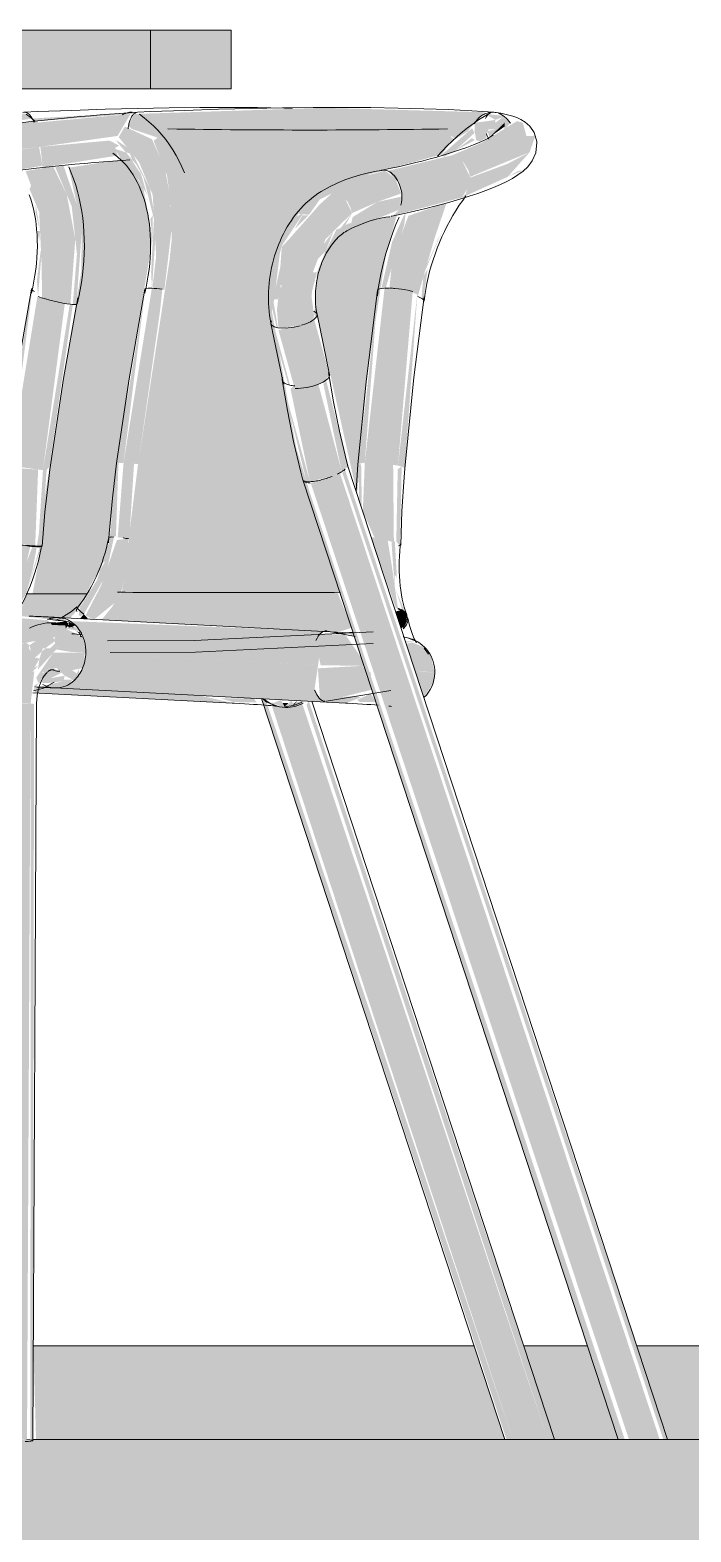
# Model space of a CAD drawing. Header units: inches. Extents: x -23034 to -8288, y -132 to 853.
# Drawn here: x -19314.98 to -19300.93, y -1.96 to 30 of the extents above; entities that cross this region are included whole.
import ezdxf

# ---------------------------------------------------------------- set-up
doc = ezdxf.new("R2010")
doc.units = ezdxf.units.IN
doc.header["$MEASUREMENT"] = 0
for name, color, linetype, lineweight in [('A-GLAZ-CWMG', 51, 'Continuous', 9), ('C-BLDG-PADS', 91, 'Continuous', 9), ('I-FURN', 30, 'Continuous', 9)]:
    doc.layers.add(name, color=color, linetype=linetype, lineweight=lineweight)

# ---------------------------------------------------------------- blocks, each defined once
blk = doc.blocks.new('HermanMiller_Collection_Air-Chair_SideChair_Arms - Arms-457867-Section 8')
at = {"layer": 'I-FURN'}
for points in [[(-26177.185, 27.515), (-26175.543, 27.746), (-26175.267, 28.213), (-26177.239, 28.032), (-26177.199, 27.644)], [(-26168.343, 27.694), (-26168.1, 27.837), (-26167.897, 28.092), (-26167.731, 28.25), (-26171.157, 28.344), (-26175.198, 28.213), (-26175.309, 27.95), (-26175.234, 27.893), (-26174.663, 27.7), (-26174.421, 27.9), (-26168.495, 27.779), (-26168.378, 27.695), (-26168.354, 27.694)], [(-26167.322, 27.851), (-26167.194, 28.025), (-26167.345, 28.15), (-26167.509, 28.024), (-26167.513, 27.88), (-26167.675, 27.851), (-26167.632, 27.721), (-26167.313, 27.946)], [(-26182.022, 26.836), (-26178.111, 27.404), (-26177.185, 27.515), (-26177.242, 28.063), (-26181.173, 27.538), (-26182.263, 27.328), (-26182.083, 27.086), (-26182.028, 26.874)], [(-26174.547, 24.475), (-26174.387, 25.825), (-26174.421, 26.424), (-26174.536, 27.056), (-26174.811, 27.677), (-26175.391, 27.945), (-26175.518, 27.72), (-26175.088, 27.19), (-26174.795, 26.493), (-26174.722, 25.188), (-26174.803, 24.505), (-26174.55, 24.475)], [(-26168.047, 26.875), (-26166.778, 27.401), (-26166.657, 27.75), (-26166.846, 27.744), (-26166.922, 28.025), (-26167.048, 28.061), (-26167.778, 27.611), (-26168.418, 27.338), (-26168.188, 27.19), (-26168.076, 27.002)], [(-26167.656, 27.699), (-26167.313, 27.945), (-26167.305, 28.032), (-26167.495, 27.851)], [(-26182.158, 26.373), (-26177.794, 26.997), (-26177.139, 27.114), (-26177.213, 27.511), (-26181.233, 26.965), (-26182.022, 26.836), (-26182.058, 26.493), (-26182.102, 26.418)], [(-26168.371, 27.662), (-26168.449, 27.699), (-26168.395, 27.672)], [(-26169.5, 26.52), (-26168.047, 26.875), (-26168.212, 27.219), (-26168.418, 27.338), (-26169.796, 27.001), (-26169.572, 26.768), (-26169.526, 26.648)], [(-26170.554, 26.106), (-26170.011, 26.344), (-26169.513, 26.52), (-26169.635, 26.838), (-26169.855, 27.006), (-26170.551, 26.821), (-26170.907, 26.593), (-26170.649, 26.344), (-26170.591, 26.227)], [(-26169.607, 26.797), (-26169.73, 26.958), (-26169.622, 26.821), (-26169.615, 26.812)], [(-26169.691, 26.047), (-26168.214, 26.438), (-26168.059, 26.699), (-26168.047, 26.875), (-26169.5, 26.52), (-26169.558, 26.172), (-26169.679, 26.055)], [(-26170.646, 25.737), (-26169.558, 26.172), (-26169.517, 26.453), (-26170.02, 26.34), (-26170.544, 26.018), (-26170.595, 25.792)], [(-26175.564, 20.78), (-26175.416, 20.79), (-26174.966, 24.382), (-26175.563, 20.79)], [(-26175.104, 20.76), (-26174.639, 24.029), (-26174.591, 24.482), (-26174.813, 24.506), (-26175.416, 20.79), (-26175.106, 20.761)], [(-26169.579, 20.731), (-26169.266, 24.439), (-26169.864, 24.506), (-26170.284, 20.79), (-26169.609, 20.737)], [(-26169.434, 20.672), (-26169.168, 24.363), (-26169.171, 24.357), (-26169.579, 20.731), (-26169.451, 20.69)], [(-26170.413, 20.771), (-26170.284, 20.792), (-26170.023, 24.267), (-26170.412, 20.783)], [(-26171.879, 22.443), (-26171.891, 22.501), (-26172.212, 23.687), (-26172.25, 23.657), (-26171.911, 22.453), (-26171.882, 22.444)], [(-26171.759, 22.37), (-26171.272, 22.462), (-26171.171, 22.509), (-26171.439, 23.793), (-26171.911, 23.661), (-26172.122, 23.615), (-26171.791, 22.431), (-26171.767, 22.405)], [(-26171.171, 22.509), (-26171.032, 22.658), (-26171.362, 23.844), (-26171.439, 23.793), (-26171.362, 23.424)], [(-26171.519, 20.367), (-26171.455, 20.406), (-26172.03, 22.482), (-26171.52, 20.368)], [(-26171.445, 20.388), (-26170.866, 20.536), (-26170.817, 20.578), (-26170.784, 20.643), (-26171.272, 22.462), (-26171.763, 22.386), (-26171.784, 22.431), (-26171.865, 22.37), (-26171.451, 20.388)], [(-26170.774, 20.601), (-26170.64, 20.711), (-26171.108, 22.55), (-26171.164, 22.462), (-26170.775, 20.602)], [(-26175.719, 19.095), (-26175.63, 19.211), (-26175.578, 19.226), (-26175.524, 20.79), (-26175.546, 20.789), (-26175.708, 19.204)], [(-26175.294, 19.17), (-26175.193, 20.771), (-26175.416, 20.79), (-26175.539, 19.204), (-26175.304, 19.172)], [(-26170.347, 19.817), (-26170.363, 20.783), (-26170.417, 20.699), (-26170.405, 19.994), (-26170.355, 19.842)], [(-26169.666, 19.095), (-26169.682, 20.75), (-26170.284, 20.79), (-26170.327, 19.757), (-26170.081, 19.203), (-26169.669, 19.1)], [(-26164.011, 0), (-26170.817, 20.578), (-26171.232, 20.422), (-26171.435, 20.359), (-26164.665, 0), (-26164.106, 0)], [(-26163.845, 0), (-26170.704, 20.636), (-26170.763, 20.578), (-26163.934, 0), (-26163.85, 0)], [(-26169.537, 19.051), (-26169.5, 20.71), (-26169.584, 20.653), (-26169.615, 19.114), (-26169.562, 19.055)], [(-26164.895, 0), (-26164.755, 0), (-26171.525, 20.368), (-26171.564, 20.322), (-26165.151, 0.782)], [(-26169.581, 17.697), (-26169.721, 18.668), (-26169.802, 19.164), (-26170.146, 19.207), (-26169.628, 17.703)], [(-26176.041, 17.455), (-26175.55, 17.854), (-26175.444, 18.111), (-26175.319, 18.921), (-26175.322, 19.175), (-26175.556, 19.149), (-26175.893, 18.176), (-26176.225, 17.541), (-26176.062, 17.457)], [(-26170.845, 17.185), (-26170.565, 17.279), (-26170.866, 18.033), (-26175.465, 18.028), (-26175.66, 17.723), (-26175.882, 17.447), (-26170.866, 17.186)], [(-26169.509, 17.263), (-26169.417, 17.371), (-26169.39, 17.536), (-26169.49, 17.661), (-26169.628, 17.625), (-26169.517, 17.288)], [(-26176.642, 17.259), (-26176.586, 17.369), (-26176.642, 17.419), (-26176.963, 17.369), (-26176.94, 17.337), (-26176.657, 17.331)], [(-26176.164, 17.462), (-26176.261, 17.57), (-26176.343, 17.471), (-26176.171, 17.462)], [(-26176.272, 17.069), (-26176.343, 17.14), (-26176.343, 17.09)], [(-26170.241, 16.466), (-26170.7, 17.135), (-26171.228, 17.149), (-26171.323, 16.953), (-26171.225, 16.483), (-26170.244, 16.466)], [(-26170.524, 17.154), (-26170.548, 17.177), (-26170.548, 17.158)], [(-26168.795, 16.318), (-26168.886, 16.695), (-26169.005, 16.85), (-26169.001, 16.853), (-26169.279, 16.969), (-26169.401, 16.935), (-26169.214, 16.366), (-26169.015, 16.35)], [(-26170.674, 15.675), (-26170.367, 15.8), (-26170.46, 15.826), (-26171.242, 15.775), (-26171.351, 15.993), (-26171.277, 16.484), (-26176.219, 16.742), (-26176.311, 16.376), (-26176.467, 16.156), (-26176.721, 16.014), (-26176.859, 15.997), (-26170.702, 15.676)], [(-26171.132, 15.713), (-26170.124, 15.964), (-26170.16, 16.325), (-26170.34, 16.468), (-26171.282, 16.416), (-26171.24, 15.773), (-26171.135, 15.714)], [(-26177.469, -0.001), (-26177.392, 15.665), (-26178.098, 15.671), (-26178.175, 0.005), (-26177.568, 0.005)], [(-26177.344, -0.022), (-26177.319, 15.658), (-26177.392, 15.665), (-26177.396, -0.007), (-26177.353, -0.015)]]:
    blk.add_hatch(color=256, dxfattribs=at).paths.add_polyline_path(points, flags=0)
h = blk.add_hatch(color=256, dxfattribs=at)
h.paths.add_polyline_path([(-26167.507, 28.087), (-26167.297, 28.169), (-26167.731, 28.216)], flags=0)
h.paths.add_polyline_path([(-26167.83, 27.633), (-26167.711, 27.699), (-26167.656, 27.884), (-26167.513, 27.885), (-26167.507, 28.087), (-26167.941, 28.026), (-26167.952, 27.864), (-26167.916, 27.653)], flags=0)
h = blk.add_hatch(color=256, dxfattribs=at)
h.paths.add_polyline_path([(-26172.96, 18.028), (-26170.814, 18.035), (-26171.746, 21.12), (-26172.262, 24.022), (-26172.212, 24.266), (-26172.133, 24.271), (-26172.122, 24.321), (-26172.041, 24.321), (-26172.08, 24.567), (-26172.181, 24.536), (-26172.264, 24.612), (-26172.045, 25.42), (-26171.697, 26.093), (-26171.494, 26.068), (-26171.471, 26.068), (-26171.239, 26.397), (-26170.167, 26.937), (-26168.641, 27.356), (-26168.413, 27.679), (-26168.503, 27.808), (-26168.613, 27.901), (-26173.966, 27.894), (-26174.448, 27.877), (-26174.776, 27.647), (-26174.49, 26.902), (-26174.409, 26.268), (-26174.392, 25.535), (-26174.439, 25.094), (-26175.12, 20.667), (-26175.448, 18.034), (-26173.018, 18.028)], flags=0)
h.paths.add_polyline_path([(-26170.447, 20.124), (-26170.236, 22.655), (-26169.833, 25.24), (-26169.602, 26.068), (-26170.553, 25.884), (-26170.63, 25.884), (-26170.835, 25.768), (-26170.886, 25.758), (-26171.12, 25.291), (-26171.301, 24.845), (-26171.358, 23.942), (-26171.278, 23.844), (-26170.453, 20.141)], flags=0)
h.paths.add_polyline_path([(-26172.08, 24.968), (-26171.897, 25.549), (-26172.051, 25.385), (-26172.078, 25)], flags=0)
h = blk.add_hatch(color=256, dxfattribs=at)
h.paths.add_polyline_path([(-26169.932, 24.499), (-26169.84, 24.507), (-26169.447, 25.849), (-26169.415, 26.114), (-26169.472, 26.018), (-26169.705, 25.487), (-26169.931, 24.506)], flags=0)
h.paths.add_polyline_path([(-26168.14, 27.808), (-26168.435, 27.59), (-26168.153, 27.797)], flags=0)
h.paths.add_polyline_path([(-26168.657, 27.338), (-26168.593, 27.301), (-26168.357, 27.435), (-26167.952, 27.809), (-26168.003, 27.909), (-26168.656, 27.338)], flags=0)
h = blk.add_hatch(color=256, dxfattribs=at)
h.paths.add_polyline_path([(-26177.134, 27.078), (-26175.538, 27.329), (-26175.593, 27.494), (-26175.512, 27.541), (-26175.714, 27.648), (-26177.185, 27.515), (-26177.139, 27.114)], flags=0)
h.paths.add_polyline_path([(-26175.243, 27.265), (-26175.257, 27.329), (-26175.244, 27.269)], flags=0)
h = blk.add_hatch(color=256, dxfattribs=at)
h.paths.add_polyline_path([(-26174.827, 24.944), (-26174.792, 25.535), (-26174.819, 25.108), (-26174.823, 25.029)], flags=0)
h.paths.add_polyline_path([(-26174.937, 24.501), (-26174.928, 24.507), (-26174.936, 24.506)], flags=0)
h.paths.add_polyline_path([(-26175.281, 27.371), (-26175.593, 27.47), (-26175.483, 27.27), (-26175.09, 26.81), (-26174.917, 26.493), (-26175.043, 26.932), (-26175.215, 27.19), (-26175.266, 27.329)], flags=0)
h.paths.add_polyline_path([(-26174.81, 24.506), (-26174.722, 25.836), (-26174.852, 26.628), (-26175.262, 27.45), (-26175.568, 27.658), (-26175.545, 27.61), (-26175.147, 27.138), (-26174.995, 26.875), (-26174.769, 25.975), (-26174.829, 24.845), (-26174.813, 24.506)], flags=0)
h.paths.add_polyline_path([(-26174.797, 25.57), (-26174.795, 26.062), (-26174.846, 25.975), (-26174.815, 25.72)], flags=0)
h = blk.add_hatch(color=256, dxfattribs=at)
h.paths.add_polyline_path([(-26169.16, 24.327), (-26168.8, 25.573), (-26168.543, 26.327), (-26169.355, 26.047), (-26169.697, 25.133), (-26169.761, 24.507), (-26169.253, 24.41), (-26169.169, 24.372), (-26169.164, 24.328)], flags=0)
h.paths.add_polyline_path([(-26168.357, 27.435), (-26167.94, 27.659), (-26168.011, 27.699), (-26168.309, 27.471)], flags=0)
h.paths.add_polyline_path([(-26167.715, 27.677), (-26167.682, 27.756), (-26167.711, 27.699)], flags=0)
h = blk.add_hatch(color=256, dxfattribs=at)
h.paths.add_polyline_path([(-26167.247, 26.873), (-26166.938, 27.007), (-26167.012, 27.007), (-26167.193, 26.904)], flags=0)
h.paths.add_polyline_path([(-26168.214, 26.438), (-26167.245, 26.875), (-26166.778, 27.401), (-26167.256, 27.149), (-26168.047, 26.858), (-26168.134, 26.52)], flags=0)
h = blk.add_hatch(color=256, dxfattribs=at)
h.paths.add_polyline_path([(-26170.907, 26.593), (-26171.042, 26.589), (-26171.009, 26.533)], flags=0)
h.paths.add_polyline_path([(-26172.03, 23.657), (-26171.539, 23.747), (-26171.439, 23.793), (-26171.39, 24.845), (-26171.12, 25.55), (-26170.554, 26.106), (-26170.725, 26.448), (-26170.907, 26.593), (-26171.239, 26.292), (-26171.897, 25.549), (-26171.991, 25.356), (-26172.177, 24.535), (-26172.049, 24.577), (-26172.122, 24.321), (-26172.153, 24.051), (-26172.122, 23.665), (-26172.038, 23.657)], flags=0)
h.paths.add_polyline_path([(-26171.774, 25.768), (-26171.482, 26.058), (-26171.611, 26.058), (-26171.762, 25.789)], flags=0)
h = blk.add_hatch(color=256, dxfattribs=at)
h.paths.add_polyline_path([(-26172.133, 23.665), (-26172.247, 24.342), (-26172.295, 24.245), (-26172.159, 23.672)], flags=0)
h.paths.add_polyline_path([(-26172.179, 24.535), (-26172.08, 25.324), (-26172.264, 24.612)], flags=0)
h.paths.add_polyline_path([(-26172.049, 25.41), (-26171.567, 26.135), (-26171.744, 26.02), (-26172.045, 25.42)], flags=0)
h.paths.add_polyline_path([(-26171.507, 26.276), (-26171.239, 26.445), (-26171.383, 26.38), (-26171.482, 26.297)], flags=0)
h = blk.add_hatch(color=256, dxfattribs=at)
h.paths.add_polyline_path([(-26171.282, 25.127), (-26171.12, 25.291), (-26170.951, 25.716), (-26171.162, 25.44)], flags=0)
h.paths.add_polyline_path([(-26171.441, 24.308), (-26171.301, 24.845), (-26171.39, 24.845), (-26171.443, 24.504), (-26171.442, 24.408)], flags=0)
h.paths.add_polyline_path([(-26171.439, 23.793), (-26171.36, 23.894), (-26171.41, 24.273), (-26171.441, 24.308)], flags=0)
h.paths.add_polyline_path([(-26170.765, 25.724), (-26170.554, 26.106), (-26170.818, 25.758)], flags=0)
h = blk.add_hatch(color=256, dxfattribs=at)
h.paths.add_polyline_path([(-26169.037, 24.26), (-26168.948, 24.919), (-26169.038, 24.757), (-26169.079, 24.291), (-26169.051, 24.27)], flags=0)
h.paths.add_polyline_path([(-26168.801, 25.445), (-26168.671, 25.611), (-26168.681, 25.621)], flags=0)
h.paths.add_polyline_path([(-26169.008, 24.861), (-26168.542, 25.943), (-26168.996, 24.939)], flags=0)
h = blk.add_hatch(color=256, dxfattribs=at)
h.paths.add_polyline_path([(-26176.341, 17.521), (-26176.254, 17.577), (-26175.791, 18.397), (-26175.619, 19.21), (-26175.704, 19.164), (-26175.982, 18.29), (-26176.335, 17.726), (-26176.37, 17.56)], flags=0)
h.paths.add_polyline_path([(-26175.982, 18.396), (-26175.809, 18.686), (-26175.901, 18.654), (-26175.982, 18.397)], flags=0)
h.paths.add_polyline_path([(-26176.413, 17.674), (-26176.013, 18.29), (-26176.15, 18.115), (-26176.405, 17.688)], flags=0)
h = blk.add_hatch(color=256, dxfattribs=at)
h.paths.add_polyline_path([(-26169.6, 18.324), (-26169.646, 19.118), (-26169.716, 19.095), (-26169.651, 18.162), (-26169.652, 18.399), (-26169.613, 18.376)], flags=0)
h.paths.add_polyline_path([(-26169.425, 17.606), (-26169.625, 18.09), (-26169.49, 17.661), (-26169.471, 17.645)], flags=0)
h = blk.add_hatch(color=256, dxfattribs=at)
h.paths.add_polyline_path([(-26176.219, 16.742), (-26176.272, 17.069), (-26176.642, 17.259), (-26176.664, 17.369), (-26176.94, 17.337), (-26177.031, 17.439), (-26178.111, 17.521), (-26178.442, 17.47), (-26179.191, 17.365), (-26179.32, 17.151), (-26179.365, 16.828), (-26177.682, 16.855), (-26177.578, 16.941), (-26176.88, 17.085), (-26176.871, 16.948), (-26176.982, 16.838), (-26176.471, 16.755), (-26176.23, 16.743)], flags=0)
h.paths.add_polyline_path([(-26176.829, 16.839), (-26176.811, 16.884), (-26176.824, 16.839)], flags=0)
h.paths.add_polyline_path([(-26176.343, 17.212), (-26176.488, 17.313), (-26176.642, 17.259), (-26176.438, 17.227)], flags=0)
h.paths.add_polyline_path([(-26178.859, 17.311), (-26178.869, 17.425), (-26178.713, 17.347)], flags=0)
h = blk.add_hatch(color=256, dxfattribs=at)
h.paths.add_polyline_path([(-26176.306, 17.136), (-26176.438, 17.227), (-26176.343, 17.14)], flags=0)
h.paths.add_polyline_path([(-26176.586, 17.278), (-26176.438, 17.331), (-26176.586, 17.412), (-26176.586, 17.331)], flags=0)
h = blk.add_hatch(color=256, dxfattribs=at)
h.paths.add_polyline_path([(-26171.277, 16.484), (-26171.193, 17.179), (-26171.249, 17.206), (-26176.554, 17.421), (-26176.304, 17.133), (-26176.23, 16.909), (-26176.219, 16.742), (-26171.342, 16.488)], flags=0)
h.paths.add_polyline_path([(-26170.506, 17.097), (-26170.524, 17.154), (-26170.645, 17.124)], flags=0)
h = blk.add_hatch(color=256, dxfattribs=at)
h.paths.add_polyline_path([(-26177.236, 16.391), (-26176.829, 16.839), (-26177.134, 16.84), (-26177.206, 16.615)], flags=0)
h.paths.add_polyline_path([(-26177.413, 16.907), (-26177.388, 16.771), (-26177.433, 16.85)], flags=0)
h.paths.add_polyline_path([(-26177.392, 15.665), (-26177.314, 16.356), (-26177.365, 16.333), (-26177.206, 16.615), (-26177.3, 16.64), (-26177.031, 16.882), (-26176.855, 17.004), (-26176.975, 17.138), (-26177.134, 17.05), (-26177.2, 17.062), (-26177.413, 16.907), (-26177.493, 16.965), (-26177.664, 16.894), (-26177.794, 16.619), (-26177.973, 16.448), (-26177.867, 15.676), (-26177.491, 15.67)], flags=0)
h = blk.add_hatch(color=256, dxfattribs=at)
h.paths.add_polyline_path([(-26168.927, 16.715), (-26169.015, 16.806), (-26168.928, 16.715)], flags=0)
h.paths.add_polyline_path([(-26169.41, 16.963), (-26169.198, 16.991), (-26169.42, 16.991), (-26169.414, 16.975)], flags=0)
h = blk.add_hatch(color=256, dxfattribs=at)
h.paths.add_polyline_path([(-26178.61, 16.074), (-26177.903, 16.161), (-26177.939, 16.231), (-26177.968, 16.338), (-26177.892, 16.526), (-26177.714, 16.803), (-26179.383, 16.828), (-26179.274, 16.355), (-26179.189, 16.232), (-26178.474, 16.149)], flags=0)
h.paths.add_polyline_path([(-26177.048, 16.099), (-26176.695, 16.143), (-26176.667, 16.26), (-26176.467, 16.156), (-26176.366, 16.274), (-26176.507, 16.376), (-26176.286, 16.423), (-26176.239, 16.743), (-26176.911, 16.749), (-26177.272, 16.22), (-26177.236, 16.115), (-26177.17, 16.11)], flags=0)
h.paths.add_polyline_path([(-26176.968, 16.205), (-26177.144, 16.333), (-26177.032, 16.403), (-26176.842, 16.423), (-26176.667, 16.26)], flags=0)
h.paths.add_polyline_path([(-26177.206, 16.615), (-26177.282, 16.663), (-26177.236, 16.619)], flags=0)
h.paths.add_polyline_path([(-26177.365, 16.333), (-26177.225, 16.475), (-26177.312, 16.429), (-26177.353, 16.354)], flags=0)
h.paths.add_polyline_path([(-26177.973, 16.448), (-26177.942, 16.696), (-26177.865, 16.64), (-26177.964, 16.465)], flags=0)
h = blk.add_hatch(color=256, dxfattribs=at)
h.paths.add_polyline_path([(-26178.754, 15.697), (-26178.126, 15.85), (-26178.079, 16.016), (-26178.057, 15.924), (-26178.12, 16.079), (-26178.474, 16.149), (-26178.744, 16.098), (-26178.772, 15.778)], flags=0)
h.paths.add_polyline_path([(-26177.322, 15.988), (-26177.202, 16.112), (-26177.308, 16.055), (-26177.319, 16.002)], flags=0)
h.paths.add_polyline_path([(-26176.968, 16.205), (-26176.733, 16.322), (-26176.906, 16.416), (-26177.122, 16.382), (-26177.112, 16.258), (-26176.983, 16.21)], flags=0)
h = blk.add_hatch(color=256, dxfattribs=at)
h.paths.add_polyline_path([(-26170.046, 15.696), (-26170.157, 15.877), (-26170.447, 15.745), (-26170.39, 15.699), (-26170.231, 15.698)], flags=0)
h.paths.add_polyline_path([(-26169.027, 15.793), (-26168.825, 16.124), (-26168.795, 16.318), (-26169.214, 16.366), (-26169.069, 15.922)], flags=0)
for p, q in [((-26166.627, 27.627), (-26166.625, 27.605)), ((-26172.28, 23.751), (-26172.012, 22.465)), ((-26171.033, 22.669), (-26171.3, 23.952)), ((-26163.844, 0), (-26170.649, 20.741)), ((-26170.431, 20.756), (-26170.47, 20.194)), ((-26171.6, 20.429), (-26164.896, 0)), ((-26176.387, 17.711), (-26176.415, 17.721)), ((-26170.616, 17.173), (-26176.799, 17.496)), ((-26170.487, 17.094), (-26171.08, 17.21)), ((-26170.514, 17.168), (-26170.616, 17.173)), ((-26168.928, 16.717), (-26169.019, 16.844)), ((-26176.883, 15.998), (-26170.694, 15.675)), ((-26171.099, 15.714), (-26169.728, 15.946)), ((-26177.343, -0.021), (-26177.265, 15.645))]:
    blk.add_line(p, q, dxfattribs=at)
at = {"layer": 'I-FURN', "flags": 128}
for points in [[(-26175.118, 28.251), (-26175.313, 28.238), (-26175.512, 28.224), (-26175.713, 28.209), (-26175.916, 28.193), (-26176.121, 28.176), (-26176.328, 28.158), (-26176.536, 28.139), (-26176.746, 28.118), (-26176.956, 28.097), (-26177.166, 28.075), (-26177.242, 28.066)], [(-26167.539, 28.25), (-26168.008, 28.28), (-26168.505, 28.306), (-26169.029, 28.326), (-26169.58, 28.34), (-26170.157, 28.35), (-26170.759, 28.353), (-26171.384, 28.352), (-26172.033, 28.345), (-26172.704, 28.332), (-26173.396, 28.314), (-26174.109, 28.291), (-26174.84, 28.263), (-26175.116, 28.251)], [(-26175.08, 28.206), (-26174.975, 28.13), (-26174.875, 28.048), (-26174.778, 27.961), (-26174.686, 27.868), (-26174.599, 27.77), (-26174.516, 27.667), (-26174.438, 27.559), (-26174.365, 27.447), (-26174.296, 27.331), (-26174.232, 27.211), (-26174.173, 27.088), (-26174.119, 26.961)], [(-26167.625, 28.231), (-26167.746, 28.162), (-26167.865, 28.087), (-26167.982, 28.007), (-26168.097, 27.921), (-26168.209, 27.831), (-26168.32, 27.736), (-26168.428, 27.637), (-26168.533, 27.533), (-26168.636, 27.425), (-26168.735, 27.313)], [(-26166.627, 27.627), (-26166.682, 27.817), (-26166.777, 27.954), (-26166.875, 28.041), (-26166.967, 28.098), (-26167.052, 28.137), (-26167.135, 28.167), (-26167.219, 28.191), (-26167.304, 28.211), (-26167.394, 28.228), (-26167.488, 28.243), (-26167.515, 28.247)], [(-26182.363, 27.348), (-26182.012, 27.409), (-26181.654, 27.468), (-26181.288, 27.527), (-26180.917, 27.585), (-26180.539, 27.642), (-26180.156, 27.698), (-26179.769, 27.753), (-26179.377, 27.806), (-26178.982, 27.858), (-26178.585, 27.909), (-26178.185, 27.958), (-26177.783, 28.005), (-26177.381, 28.051), (-26177.242, 28.066)], [(-26167.553, 27.769), (-26167.566, 27.758), (-26167.605, 27.731), (-26167.667, 27.695), (-26167.75, 27.652), (-26167.853, 27.605), (-26167.974, 27.555), (-26168.112, 27.502), (-26168.267, 27.447), (-26168.438, 27.391), (-26168.621, 27.335)], [(-26166.625, 27.605), (-26166.647, 27.389), (-26166.722, 27.218), (-26166.817, 27.092), (-26166.919, 26.996), (-26167.027, 26.915), (-26167.142, 26.843), (-26167.266, 26.776), (-26167.401, 26.712), (-26167.548, 26.648), (-26167.707, 26.586), (-26167.879, 26.523), (-26168.064, 26.461), (-26168.262, 26.398), (-26168.333, 26.377)], [(-26175.285, 27.238), (-26175.447, 27.226), (-26175.643, 27.212), (-26175.842, 27.196), (-26176.043, 27.179), (-26176.245, 27.162), (-26176.449, 27.143), (-26176.654, 27.123), (-26176.86, 27.102), (-26177.066, 27.08), (-26177.133, 27.072)], [(-26175.644, 27.38), (-26175.585, 27.337), (-26175.527, 27.29), (-26175.47, 27.239), (-26175.415, 27.183), (-26175.362, 27.123), (-26175.311, 27.059), (-26175.261, 26.991), (-26175.213, 26.918), (-26175.168, 26.842), (-26175.125, 26.761), (-26175.084, 26.676), (-26175.047, 26.587), (-26175.012, 26.495), (-26174.979, 26.399), (-26174.95, 26.299), (-26174.925, 26.196), (-26174.902, 26.091), (-26174.883, 25.982), (-26174.867, 25.87), (-26174.855, 25.756), (-26174.847, 25.64), (-26174.842, 25.521), (-26174.841, 25.401), (-26174.843, 25.279), (-26174.849, 25.156), (-26174.86, 25.032), (-26174.873, 24.907), (-26174.891, 24.781), (-26174.912, 24.655), (-26174.938, 24.529), (-26174.966, 24.402)], [(-26168.621, 27.335), (-26168.751, 27.296), (-26168.891, 27.258), (-26169.04, 27.219), (-26169.199, 27.179), (-26169.366, 27.139), (-26169.541, 27.099), (-26169.724, 27.058), (-26169.915, 27.018), (-26169.93, 27.015)], [(-26182.19, 26.363), (-26181.845, 26.423), (-26181.492, 26.482), (-26181.132, 26.54), (-26180.765, 26.597), (-26180.392, 26.653), (-26180.014, 26.708), (-26179.632, 26.762), (-26179.245, 26.815), (-26178.854, 26.867), (-26178.461, 26.917), (-26178.065, 26.965), (-26177.668, 27.012), (-26177.27, 27.057), (-26177.133, 27.072)], [(-26169.864, 27.021), (-26170.035, 26.997), (-26170.205, 26.963), (-26170.374, 26.921), (-26170.542, 26.869), (-26170.708, 26.809), (-26170.872, 26.74), (-26171.033, 26.662), (-26171.146, 26.602)], [(-26171.146, 26.602), (-26171.215, 26.563), (-26171.281, 26.52), (-26171.346, 26.474), (-26171.41, 26.425), (-26171.471, 26.374), (-26171.53, 26.32), (-26171.588, 26.264), (-26171.643, 26.205), (-26171.697, 26.144), (-26171.749, 26.081), (-26171.798, 26.016), (-26171.846, 25.948), (-26171.891, 25.879), (-26171.935, 25.809), (-26171.976, 25.736), (-26172.015, 25.662), (-26172.053, 25.587), (-26172.087, 25.51), (-26172.12, 25.432), (-26172.151, 25.353), (-26172.179, 25.273), (-26172.205, 25.191), (-26172.228, 25.109), (-26172.25, 25.027), (-26172.269, 24.943), (-26172.285, 24.859), (-26172.3, 24.774), (-26172.312, 24.69), (-26172.321, 24.604), (-26172.328, 24.519), (-26172.333, 24.434), (-26172.335, 24.349), (-26172.335, 24.264), (-26172.332, 24.179), (-26172.327, 24.094), (-26172.32, 24.01), (-26172.31, 23.927), (-26172.297, 23.844), (-26172.282, 23.762), (-26172.28, 23.751)], [(-26168.333, 26.377), (-26168.478, 26.334), (-26168.631, 26.292), (-26168.792, 26.25), (-26168.961, 26.208), (-26169.138, 26.165), (-26169.322, 26.123), (-26169.514, 26.081), (-26169.712, 26.039), (-26169.727, 26.036)], [(-26168.133, 26.468), (-26168.203, 26.372), (-26168.274, 26.27), (-26168.343, 26.164), (-26168.409, 26.056), (-26168.472, 25.944), (-26168.533, 25.831), (-26168.59, 25.715), (-26168.645, 25.597), (-26168.697, 25.477), (-26168.745, 25.355), (-26168.79, 25.233), (-26168.832, 25.109), (-26168.87, 24.984), (-26168.905, 24.858), (-26168.936, 24.732), (-26168.963, 24.605), (-26168.987, 24.479), (-26169.007, 24.353), (-26169.023, 24.228)], [(-26170.664, 25.726), (-26170.545, 25.788), (-26170.426, 25.843), (-26170.307, 25.891), (-26170.189, 25.933), (-26170.07, 25.967), (-26169.952, 25.995), (-26169.834, 26.016), (-26169.752, 26.027)], [(-26169.552, 26.018), (-26169.558, 26.005), (-26169.621, 25.86), (-26169.679, 25.713), (-26169.734, 25.564), (-26169.784, 25.414), (-26169.83, 25.263), (-26169.872, 25.111), (-26169.91, 24.958), (-26169.943, 24.804), (-26169.972, 24.65), (-26169.997, 24.496), (-26170.017, 24.342)], [(-26171.3, 23.952), (-26171.31, 24.003), (-26171.318, 24.055), (-26171.324, 24.108), (-26171.33, 24.163), (-26171.333, 24.217), (-26171.335, 24.273), (-26171.335, 24.329), (-26171.334, 24.386), (-26171.331, 24.443), (-26171.327, 24.5), (-26171.32, 24.557), (-26171.313, 24.614), (-26171.303, 24.671), (-26171.292, 24.727), (-26171.28, 24.783), (-26171.266, 24.839), (-26171.25, 24.894), (-26171.233, 24.948), (-26171.215, 25.001), (-26171.195, 25.053), (-26171.174, 25.104), (-26171.151, 25.153), (-26171.128, 25.201), (-26171.103, 25.248), (-26171.078, 25.293), (-26171.051, 25.337), (-26171.024, 25.379), (-26170.996, 25.419), (-26170.967, 25.457), (-26170.938, 25.493), (-26170.908, 25.527), (-26170.878, 25.559), (-26170.848, 25.589), (-26170.818, 25.617), (-26170.787, 25.643), (-26170.757, 25.666), (-26170.727, 25.688), (-26170.697, 25.707), (-26170.668, 25.724), (-26170.664, 25.726)], [(-26174.963, 24.486), (-26175.305, 22.535), (-26175.564, 20.78)], [(-26170.012, 24.462), (-26170.258, 22.511), (-26170.431, 20.756)], [(-26169.434, 20.671), (-26169.241, 22.606), (-26169.022, 24.323)], [(-26171.367, 24.016), (-26171.317, 23.984), (-26171.299, 23.942), (-26171.314, 23.894), (-26171.362, 23.844), (-26171.439, 23.793)], [(-26172.133, 23.665), (-26172.212, 23.687), (-26172.263, 23.719), (-26172.281, 23.761), (-26172.266, 23.809)], [(-26171.657, 23.708), (-26171.784, 23.679), (-26171.911, 23.661), (-26172.03, 23.657), (-26172.133, 23.665)], [(-26171.439, 23.793), (-26171.539, 23.747), (-26171.63, 23.716)], [(-26171.058, 22.71), (-26170.949, 22.087), (-26170.821, 21.461), (-26170.673, 20.832), (-26170.632, 20.672)], [(-26172.045, 22.554), (-26171.932, 21.901), (-26171.798, 21.246), (-26171.643, 20.589), (-26171.6, 20.421)], [(-26175.564, 20.78), (-26175.654, 20.034), (-26175.723, 19.284), (-26175.737, 19.086)], [(-26169.52, 19.041), (-26169.495, 19.763), (-26169.45, 20.482), (-26169.434, 20.671)], [(-26175.732, 19.197), (-26175.754, 19.09), (-26175.779, 18.983), (-26175.807, 18.877), (-26175.839, 18.771), (-26175.874, 18.667), (-26175.912, 18.563), (-26175.954, 18.461), (-26175.998, 18.361), (-26176.046, 18.262), (-26176.096, 18.166), (-26176.149, 18.071), (-26176.205, 17.979), (-26176.263, 17.889), (-26176.324, 17.802), (-26176.387, 17.718), (-26176.405, 17.694)], [(-26169.394, 17.551), (-26169.421, 17.631), (-26169.445, 17.714), (-26169.467, 17.8), (-26169.487, 17.889), (-26169.505, 17.981), (-26169.519, 18.076), (-26169.532, 18.174), (-26169.541, 18.274), (-26169.548, 18.376), (-26169.553, 18.48), (-26169.554, 18.585), (-26169.552, 18.692), (-26169.548, 18.801), (-26169.541, 18.91), (-26169.531, 19.02), (-26169.528, 19.052)], [(-26176.856, 17.443), (-26176.75, 17.486), (-26176.526, 17.627), (-26176.417, 17.72)], [(-26176.415, 17.721), (-26176.414, 17.711), (-26176.387, 17.681), (-26176.335, 17.633), (-26176.261, 17.57)], [(-26169.581, 17.681), (-26169.485, 17.633), (-26169.414, 17.57), (-26169.375, 17.498), (-26169.369, 17.42)], [(-26176.786, 17.495), (-26176.812, 17.497), (-26176.838, 17.498), (-26176.865, 17.5), (-26176.894, 17.502), (-26176.924, 17.504), (-26176.956, 17.505), (-26176.988, 17.507), (-26177.022, 17.509), (-26177.058, 17.511), (-26177.094, 17.512), (-26177.132, 17.514), (-26177.17, 17.516), (-26177.21, 17.518), (-26177.251, 17.519), (-26177.293, 17.521), (-26177.336, 17.523), (-26177.379, 17.524), (-26177.424, 17.526)], [(-26176.985, 17.386), (-26177.049, 17.381), (-26177.113, 17.372), (-26177.176, 17.359), (-26177.239, 17.343), (-26177.3, 17.323), (-26177.359, 17.3), (-26177.417, 17.273)], [(-26176.985, 17.386), (-26176.92, 17.387), (-26176.855, 17.384), (-26176.791, 17.377), (-26176.728, 17.367), (-26176.665, 17.353), (-26176.604, 17.335), (-26176.543, 17.314), (-26176.488, 17.292)], [(-26169.369, 17.42), (-26169.396, 17.342), (-26169.456, 17.27), (-26169.47, 17.258)], [(-26169.184, 16.955), (-26169.194, 16.971), (-26169.233, 17.046), (-26169.271, 17.139), (-26169.331, 17.328), (-26169.371, 17.486)], [(-26175.754, 16.999), (-26173.912, 17.006), (-26170.109, 17.195)], [(-26175.703, 16.749), (-26173.887, 16.757), (-26170.109, 16.945)], [(-26169.198, 16.991), (-26169.377, 17.066), (-26169.471, 17.084)], [(-26169.339, 17.056), (-26169.412, 17.074), (-26169.469, 17.084)], [(-26176.938, 16.387), (-26176.942, 16.386), (-26176.947, 16.386), (-26176.952, 16.385), (-26176.957, 16.383), (-26176.963, 16.381), (-26176.97, 16.379), (-26176.977, 16.375), (-26176.986, 16.371), (-26176.995, 16.366), (-26177.005, 16.359), (-26177.015, 16.351), (-26177.026, 16.342), (-26177.038, 16.331), (-26177.05, 16.319), (-26177.063, 16.305), (-26177.076, 16.29), (-26177.089, 16.273), (-26177.103, 16.254), (-26177.116, 16.234), (-26177.129, 16.212), (-26177.142, 16.189), (-26177.155, 16.164), (-26177.168, 16.137), (-26177.179, 16.11), (-26177.191, 16.08), (-26177.202, 16.05), (-26177.212, 16.019), (-26177.221, 15.986), (-26177.23, 15.952), (-26177.237, 15.918), (-26177.244, 15.882), (-26177.25, 15.846), (-26177.255, 15.809), (-26177.259, 15.772), (-26177.262, 15.734), (-26177.264, 15.696), (-26177.265, 15.658), (-26177.265, 15.645)], [(-26176.938, 16.387), (-26176.933, 16.387), (-26176.929, 16.386), (-26176.924, 16.386), (-26176.918, 16.385), (-26176.912, 16.384), (-26176.905, 16.382), (-26176.897, 16.379), (-26176.889, 16.376)], [(-26177.333, 15.938), (-26177.117, 15.991), (-26176.89, 16.119)], [(-26176.896, 15.999), (-26176.913, 16), (-26176.933, 16.001), (-26176.954, 16.003), (-26176.978, 16.004), (-26177.003, 16.006), (-26177.03, 16.007), (-26177.059, 16.009), (-26177.089, 16.01), (-26177.121, 16.012), (-26177.155, 16.014), (-26177.189, 16.015), (-26177.225, 16.017), (-26177.263, 16.018), (-26177.301, 16.02)], [(-26169.999, 15.632), (-26170.073, 15.638), (-26170.155, 15.644), (-26170.243, 15.649), (-26170.337, 15.655), (-26170.437, 15.661), (-26170.544, 15.667), (-26170.656, 15.673), (-26170.694, 15.675)], [(-26169.718, 15.605), (-26169.741, 15.608), (-26169.775, 15.612)], [(-26164.896, 0), (-26164.895, 0), (-26164.873, 0), (-26164.825, 0), (-26164.755, 0)], [(-26164.755, 0), (-26164.665, 0), (-26164.561, 0), (-26164.447, 0), (-26164.329, 0), (-26164.214, 0), (-26164.106, 0), (-26164.011, 0)], [(-26164.011, 0), (-26163.934, 0), (-26163.88, 0), (-26163.85, 0), (-26163.845, 0)]]:
    blk.add_lwpolyline(points, dxfattribs=at)
at = {"layer": 'I-FURN'}
for centre, major_axis, ratio, start_param, end_param in [((-26175.362, 27.793), (0.282, 0.413), 0.716528, 0.447546, 0.971145), ((-26167.385, 27.793), (-0.241, 0.438), 0.575844, 5.706994, 6.754191), ((-26167.385, 27.793), (-0.241, 0.438), 0.575844, 4.921595, 5.706994), ((-26258.356, 76.171), (-127.201, 35.356), 0.258686, 2.360391, 2.424114), ((-26167.385, 27.793), (-0.241, 0.438), 0.575844, 1.269226, 1.516522), ((-26169.829, 26.525), (-0.101, 0.49), 0.647666, 6.139019, 6.400818), ((-26169.829, 26.525), (-0.101, 0.49), 0.647666, 4.568222, 6.139019), ((-26169.829, 26.525), (-0.101, 0.49), 0.647666, 4.044624, 4.568222), ((-26174.472, 24.392), (-0.491, 0.093), 0.137076, 5.506742, 6.553939), ((-26174.472, 24.392), (-0.491, 0.093), 0.137076, 4.983143, 5.506742), ((-26169.517, 24.392), (-0.495, 0.07), 0.185134, 5.514905, 6.283185), ((-26169.517, 24.392), (-0.495, 0.07), 0.185134, 5.253106, 5.481769), ((-26169.517, 24.392), (-0.495, 0.07), 0.185134, 4.991307, 5.22303), ((-26169.517, 24.392), (-0.495, 0.07), 0.185134, 4.467708, 4.963895), ((-26169.517, 24.392), (-0.495, 0.07), 0.185134, 4.205908, 4.438084), ((-26169.52, 24.285), (-0.497, 0.057), 0.234229, 3.141593, 3.929717), ((-26171.551, 22.632), (0.494, 0.078), 0.383229, 2.881946, 3.929143), ((-26171.551, 22.632), (0.494, 0.078), 0.383229, 3.929143, 4.190943), ((-26171.522, 22.567), (0.49, 0.102), 0.343411, 4.129438, 4.653037), ((-26171.522, 22.567), (0.49, 0.102), 0.343411, 4.65939, 4.914836), ((-26171.522, 22.567), (0.49, 0.102), 0.343411, 4.920538, 5.438435), ((-26171.522, 22.567), (0.49, 0.102), 0.343411, 5.438435, 6.223833), ((-26171.125, 20.585), (0.475, 0.156), 0.256017, 4.416143, 4.67524), ((-26171.125, 20.585), (0.475, 0.156), 0.256017, 4.677942, 4.939056), ((-26171.125, 20.585), (0.475, 0.156), 0.256017, 5.201541, 5.454415), ((-26171.125, 20.585), (0.475, 0.156), 0.256017, 5.463341, 5.72514), ((-26171.125, 20.585), (0.475, 0.156), 0.256017, 3.107146, 3.141593), ((-26171.116, 20.546), (0.484, 0.125), 0.295373, 3.110926, 3.141593), ((-26171.116, 20.546), (0.484, 0.125), 0.295373, 3.372726, 3.896324), ((-26171.125, 20.585), (0.475, 0.156), 0.256017, 3.368945, 3.892544), ((-26171.125, 20.585), (0.475, 0.156), 0.256017, 3.892544, 4.146477), ((-26171.125, 20.585), (0.475, 0.156), 0.256017, 4.154344, 4.411106), ((-26175.24, 19.106), (-0.492, 0.091), 0.107353, 5.646472, 6.170071), ((-26175.24, 19.106), (-0.492, 0.091), 0.107353, 4.861074, 5.122874), ((-26170.025, 19.106), (-0.497, 0.055), 0.180952, 2.750976, 3.274575), ((-26170.02, 19.052), (-0.5, 0.01), 0.069551, 3.143411, 3.405211), ((-26170.02, 19.052), (-0.5, 0.01), 0.069551, 2.881612, 3.141593), ((-26176.013, 17.385), (-0.393, 0.31), 0.26753, 0.154175, 0.415975), ((-26169.866, 17.385), (0.471, 0.167), 0.596783, 5.443965, 7.014761), ((-26172.041, 101.858), (0, 84.69), 0.707107, 3.058161, 3.065617), ((-26176.689, 16.834), (0.201, 0.458), 0.710322, 0.092484, 0.337907), ((-26176.689, 16.834), (0.201, 0.458), 0.710322, 5.573895, 5.835694), ((-26171.114, 16.463), (0.01, 0.75), 0.422766, 6.255951, 7.041349), ((-26169.541, 16.334), (0.202, 0.722), 0.995009, 4.962286, 6.271283), ((-26176.689, 16.834), (0.201, 0.458), 0.710322, 3.141593, 3.4795), ((-26169.541, 16.334), (0.202, 0.722), 0.995009, 4.176887, 4.962286), ((-26171.114, 16.463), (0.01, 0.75), 0.422766, 2.32896, 3.114358), ((-26177.843, -0.018), (-0.5, 0.002), 0.058011, 2.298549, 3.869345)]:
    blk.add_ellipse(centre, major_axis=major_axis, ratio=ratio, start_param=start_param, end_param=end_param, dxfattribs=at)
for points, knots in [([(-26175.318, 27.899), (-26175.314, 27.935), (-26175.297, 28.038), (-26175.254, 28.15), (-26175.195, 28.22), (-26175.162, 28.24), (-26175.146, 28.245)], [-0.7142857, -0.7142857, -0.7142857, -0.7142857, -0.5714286, -0.2857143, -0.1428571, 0, 0, 0, 0]), ([(-26167.958, 28.002), (-26167.923, 28.066), (-26167.852, 28.15), (-26167.732, 28.22), (-26167.667, 28.24), (-26167.634, 28.245)], [-0.5714286, -0.5714286, -0.5714286, -0.5714286, -0.2857143, -0.1428571, 0, 0, 0, 0]), ([(-26175.545, 18.034), (-26174.672, 18.03), (-26173.068, 18.026), (-26171.513, 18.03), (-26170.799, 18.033)], [-0.9577074, -0.9577074, -0.9577074, -0.9577074, -0.5, -0.1071451, -0.1071451, -0.1071451, -0.1071451]), ([(-26177.032, 17.456), (-26177.01, 17.465), (-26176.941, 17.488), (-26176.87, 17.497), (-26176.822, 17.496)], [0.786776, 0.786776, 0.786776, 0.786776, 0.8571429, 1, 1, 1, 1]), ([(-26176.822, 17.496), (-26176.729, 17.495), (-26176.544, 17.444), (-26176.344, 17.246), (-26176.236, 16.995), (-26176.217, 16.826), (-26176.219, 16.742)], [0, 0, 0, 0, 0.285714, 0.571429, 0.785714, 1, 1, 1, 1]), ([(-26176.219, 16.742), (-26176.222, 16.629), (-26176.27, 16.404), (-26176.439, 16.158), (-26176.649, 16.023), (-26176.79, 15.997), (-26176.859, 15.997)], [0, 0, 0, 0, 0.285714, 0.571429, 0.785714, 1, 1, 1, 1])]:
    blk.add_open_spline(points, degree=3, knots=knots, dxfattribs=at)
for points in [[(-26175.118, 28.251), (-26175.118, 28.251), (-26175.117, 28.251), (-26175.116, 28.251)], [(-26167.634, 28.245), (-26167.594, 28.252), (-26167.554, 28.252), (-26167.515, 28.247)], [(-26167.437, 28.228), (-26167.406, 28.217), (-26167.377, 28.202), (-26167.347, 28.184)], [(-26176.302, 17.131), (-26176.372, 17.139), (-26176.443, 17.146), (-26176.514, 17.153)], [(-26170.63, 17.174), (-26170.602, 17.175), (-26170.575, 17.176), (-26170.548, 17.177)], [(-26176.859, 15.997), (-26176.907, 15.998), (-26177.001, 16.011), (-26177.091, 16.049), (-26177.133, 16.073)]]:
    blk.add_open_spline(points, degree=3, dxfattribs=at)
blk = doc.blocks.new('Falcon 7700 Series Pedestal Base - 36_ Square Top x 30_ - Wheelchair Height-460525-Section 8')
at = {"layer": 'I-FURN'}
blk.add_hatch(color=256, dxfattribs=at).paths.add_polyline_path([(-26182.431, 28.75), (-26174.841, 28.75), (-26174.841, 30), (-26200.297, 30), (-26200.297, 28.75), (-26186.751, 28.75)], flags=0)
for p, q in [((-26200.297, 30), (-26174.841, 30)), ((-26174.841, 28.75), (-26174.841, 30)), ((-26174.841, 28.75), (-26200.297, 28.75))]:
    blk.add_line(p, q, dxfattribs=at)
blk = doc.blocks.new('HermanMiller_Collection_Air-Chair_SideChair_Arms - Arms-V31-Section 8')
at = {"layer": 'I-FURN'}
for points in [[(-26179.614, 27.767), (-26177.357, 28.117), (-26177.518, 28.224), (-26179.644, 28.025), (-26179.614, 27.769)], [(-26177.329, 28.053), (-26175.203, 28.22), (-26175.139, 28.245), (-26177.357, 28.117), (-26177.333, 28.063)], [(-26176.546, 24.162), (-26176.442, 25.556), (-26176.625, 26.502), (-26176.917, 27.101), (-26177.497, 26.997), (-26177.381, 26.686), (-26177.415, 26.613), (-26177.21, 26.124), (-26177.155, 24.939), (-26177.152, 24.3), (-26176.593, 24.169)], [(-26177.831, 20.731), (-26177.359, 24.467), (-26177.391, 24.38), (-26177.957, 20.767), (-26177.909, 20.75)], [(-26177.13, 20.637), (-26176.665, 24.181), (-26177.249, 24.327), (-26177.831, 20.731), (-26177.226, 20.643)], [(-26177.051, 20.635), (-26176.988, 20.716), (-26176.495, 24.158), (-26176.56, 24.162), (-26177.13, 20.637)], [(-26177.166, 19.015), (-26177.051, 20.635), (-26177.13, 20.635), (-26177.233, 19.017), (-26177.216, 19.016)], [(-26176.662, 17.421), (-26176.684, 17.477), (-26176.541, 17.498), (-26176.337, 17.723), (-26176.22, 18), (-26177.487, 18.002), (-26177.636, 17.532), (-26176.675, 17.422)], [(-26172.584, 15.688), (-26172.644, 15.777), (-26173.357, 15.775), (-26173.08, 15.698), (-26172.587, 15.688)], [(-26167.215, 0), (-26167.138, 0), (-26172.396, 15.764), (-26172.456, 15.7), (-26167.269, 0)], [(-26166.702, 0), (-26166.394, 0), (-26171.631, 15.716), (-26172.126, 15.609), (-26172.267, 15.7), (-26172.252, 15.585), (-26167.138, 0), (-26166.82, 0)], [(-26166.324, 0), (-26166.254, 0), (-26171.474, 15.716), (-26171.525, 15.637), (-26166.394, 0)]]:
    blk.add_hatch(color=256, dxfattribs=at).paths.add_polyline_path(points, flags=0)
h = blk.add_hatch(color=256, dxfattribs=at)
h.paths.add_polyline_path([(-26176.219, 18), (-26175.784, 18.794), (-26175.652, 19.755), (-26175.261, 22.771), (-26174.797, 25.57), (-26174.995, 26.636), (-26175.271, 27.087), (-26175.468, 27.244), (-26176.582, 27.07), (-26176.417, 26.323), (-26176.328, 25.819), (-26176.268, 25.296), (-26176.319, 24.845), (-26177.26, 19.018), (-26177.162, 19.01), (-26177.351, 18.003), (-26176.22, 18)], flags=0)
h.paths.add_polyline_path([(-26174.897, 26.396), (-26174.964, 26.406), (-26174.902, 26.406)], flags=0)
h = blk.add_hatch(color=256, dxfattribs=at)
h.paths.add_polyline_path([(-26176.316, 24.869), (-26176.259, 25.183), (-26176.302, 25.719)], flags=0)
h.paths.add_polyline_path([(-26176.469, 24.155), (-26176.419, 24.162), (-26176.335, 25.296), (-26176.291, 25.94), (-26176.696, 27.124), (-26176.867, 27.078), (-26176.518, 26.248), (-26176.407, 25.242), (-26176.495, 24.158)], flags=0)
h = blk.add_hatch(color=256, dxfattribs=at)
h.paths.add_polyline_path([(-26177.191, 25.726), (-26177.253, 25.726), (-26177.21, 25.52)], flags=0)
h.paths.add_polyline_path([(-26177.234, 24.327), (-26177.144, 25.445), (-26177.184, 25.257), (-26177.259, 24.66), (-26177.234, 24.327)], flags=0)
h.paths.add_polyline_path([(-26177.191, 25.726), (-26177.283, 26.288), (-26177.286, 26.107), (-26177.21, 25.802)], flags=0)
h.paths.add_polyline_path([(-26177.309, 26.183), (-26177.524, 26.758), (-26177.394, 26.398), (-26177.328, 26.233)], flags=0)
h = blk.add_hatch(color=256, dxfattribs=at)
h.paths.add_polyline_path([(-26177.839, 19.09), (-26177.838, 19.091), (-26177.838, 19.395)], flags=0)
h.paths.add_polyline_path([(-26177.295, 19.02), (-26177.233, 20.644), (-26177.836, 20.69), (-26177.949, 19.118), (-26177.353, 19.023)], flags=0)
h = blk.add_hatch(color=256, dxfattribs=at)
h.paths.add_polyline_path([(-26178.28, 18.376), (-26178.297, 18.214), (-26178.294, 18.324)], flags=0)
h.paths.add_polyline_path([(-26177.962, 17.554), (-26177.539, 18.406), (-26177.399, 19.014), (-26178.057, 19.091), (-26178.452, 18.09), (-26178.69, 17.697), (-26178.22, 17.564), (-26177.992, 17.556)], flags=0)
h = blk.add_hatch(color=256, dxfattribs=at)
h.paths.add_polyline_path([(-26177.487, 18.002), (-26177.351, 18.516), (-26177.26, 19.002), (-26177.351, 19.009), (-26177.806, 17.812), (-26177.901, 17.551), (-26177.751, 17.596), (-26177.573, 17.869)], flags=0)
h.paths.add_polyline_path([(-26177.487, 18.002), (-26177.162, 19.01), (-26177.195, 19.002), (-26177.462, 18.086)], flags=0)
h = blk.add_hatch(color=256, dxfattribs=at)
h.paths.add_polyline_path([(-26173.083, 15.675), (-26173.791, 15.837), (-26176.587, 16.068), (-26176.502, 16.174), (-26176.687, 16.174), (-26176.721, 16.139), (-26177.324, 15.983), (-26177.301, 15.895), (-26173.1, 15.676)], flags=0)
h.paths.add_polyline_path([(-26176.366, 16.274), (-26176.366, 16.402), (-26176.41, 16.306), (-26176.398, 16.297)], flags=0)
h = blk.add_hatch(color=256, dxfattribs=at)
h.paths.add_polyline_path([(-26171.969, 15.585), (-26171.994, 15.6), (-26172.063, 15.747), (-26172.236, 15.675), (-26172.04, 15.596)], flags=0)
h.paths.add_polyline_path([(-26171.832, 15.638), (-26171.822, 15.735), (-26171.909, 15.675), (-26171.838, 15.641)], flags=0)
h = blk.add_hatch(color=256, dxfattribs=at)
h.paths.add_polyline_path([(-26171.994, 15.6), (-26171.909, 15.675), (-26172.029, 15.675)], flags=0)
h.paths.add_polyline_path([(-26171.799, 15.622), (-26171.717, 15.729), (-26171.805, 15.648)], flags=0)
for p, q in [((-26177.342, 15.896), (-26173.103, 15.675)), ((-26172.482, 15.776), (-26167.305, 0)), ((-26166.253, 0), (-26171.41, 15.716)), ((-26167.304, 0), (-26167.3, 0))]:
    blk.add_line(p, q, dxfattribs=at)
at = {"layer": 'I-FURN', "flags": 128}
for points in [[(-26171.821, 28.336), (-26171.989, 28.34), (-26172.566, 28.35), (-26173.167, 28.353), (-26173.793, 28.352), (-26174.442, 28.345), (-26175.113, 28.332), (-26175.805, 28.314), (-26176.518, 28.291), (-26177.249, 28.263), (-26177.525, 28.251)], [(-26177.489, 28.206), (-26177.384, 28.13), (-26177.295, 28.057)], [(-26177.42, 26.495), (-26177.388, 26.399), (-26177.359, 26.299), (-26177.333, 26.196), (-26177.311, 26.091), (-26177.292, 25.982), (-26177.276, 25.87), (-26177.264, 25.756), (-26177.255, 25.64), (-26177.251, 25.521), (-26177.249, 25.401), (-26177.252, 25.279), (-26177.258, 25.156), (-26177.268, 25.032), (-26177.282, 24.907), (-26177.3, 24.781), (-26177.321, 24.655), (-26177.346, 24.529), (-26177.375, 24.402)], [(-26176.582, 27.088), (-26176.528, 26.961), (-26176.478, 26.83), (-26176.434, 26.697), (-26176.394, 26.561), (-26176.359, 26.422), (-26176.329, 26.281), (-26176.304, 26.138), (-26176.284, 25.993), (-26176.268, 25.845), (-26176.257, 25.697), (-26176.251, 25.547), (-26176.249, 25.395), (-26176.253, 25.243), (-26176.261, 25.09), (-26176.273, 24.936), (-26176.29, 24.782), (-26176.312, 24.628), (-26176.338, 24.474), (-26176.368, 24.32), (-26176.403, 24.167)], [(-26177.372, 24.486), (-26177.714, 22.535), (-26177.973, 20.78)], [(-26176.982, 20.647), (-26176.693, 22.582), (-26176.39, 24.299)], [(-26177.148, 19.017), (-26177.088, 19.739), (-26177.007, 20.458), (-26176.982, 20.647)], [(-26177.711, 17.539), (-26177.645, 17.655), (-26177.579, 17.779), (-26177.516, 17.905), (-26177.458, 18.033), (-26177.404, 18.164), (-26177.353, 18.296), (-26177.307, 18.429), (-26177.265, 18.565), (-26177.228, 18.701), (-26177.194, 18.838), (-26177.165, 18.976), (-26177.158, 19.015)], [(-26172.118, 15.604), (-26172.126, 15.605), (-26172.15, 15.608), (-26172.184, 15.612), (-26172.228, 15.617), (-26172.28, 15.622), (-26172.34, 15.627), (-26172.407, 15.632), (-26172.482, 15.638), (-26172.564, 15.644), (-26172.652, 15.649), (-26172.746, 15.655), (-26172.846, 15.661), (-26172.953, 15.667), (-26173.065, 15.673), (-26173.103, 15.675)], [(-26172.185, 15.622), (-26172.365, 15.697), (-26172.47, 15.771)], [(-26171.619, 15.697), (-26171.799, 15.622), (-26171.993, 15.597)]]:
    blk.add_lwpolyline(points, dxfattribs=at)
at = {"layer": 'I-FURN'}
for centre, major_axis, ratio, start_param, end_param in [((-26176.881, 24.392), (-0.491, 0.093), 0.137076, 0.008955, 0.532553), ((-26176.881, 24.392), (-0.491, 0.093), 0.137076, 6.030341, 6.283185), ((-26176.889, 24.285), (-0.486, 0.118), 0.11091, 0.809563, 2.380359), ((-26176.889, 24.285), (-0.486, 0.118), 0.11091, 2.380359, 2.903958), ((-26176.889, 24.285), (-0.486, 0.118), 0.11091, 3.141593, 3.165757), ((-26177.647, 19.052), (-0.499, 0.035), 0.020295, 1.570393, 2.355791), ((-26177.649, 19.106), (-0.492, 0.091), 0.107353, 1.981281, 2.24308), ((-26177.649, 19.106), (-0.492, 0.091), 0.107353, 2.24308, 3.290278), ((-26177.647, 19.052), (-0.499, 0.035), 0.020295, 2.355791, 3.141189), ((-26177.647, 19.052), (-0.499, 0.035), 0.020295, 3.141593, 3.402989), ((-26171.95, 16.334), (0.202, 0.722), 0.995009, 2.696119, 3.391489), ((-26171.95, 16.334), (0.202, 0.722), 0.995009, 3.391489, 3.915088)]:
    blk.add_ellipse(centre, major_axis=major_axis, ratio=ratio, start_param=start_param, end_param=end_param, dxfattribs=at)
blk.add_open_spline([(-26177.555, 28.245), (-26177.529, 28.254), (-26177.476, 28.251), (-26177.391, 28.185), (-26177.342, 28.094), (-26177.32, 28.032)], degree=3, knots=[-1, -1, -1, -1, -0.7857143, -0.5714286, -0.2857143, -0.2857143, -0.2857143, -0.2857143], dxfattribs=at)
blk.add_open_spline([(-26177.484, 18.003), (-26177.059, 18.001), (-26176.634, 18), (-26176.214, 17.999)], degree=3, dxfattribs=at)
blk = doc.blocks.new('Falcon 7700 Series Pedestal Base - 36_ Square Top x 30_ - Wheelchair Height-V34-Section 8')
at = {"layer": 'I-FURN'}
blk.add_hatch(color=256, dxfattribs=at).paths.add_polyline_path([(-26173.791, 28.75), (-26173.129, 28.75), (-26173.129, 30), (-26174.841, 30), (-26174.841, 28.75)], flags=0)
for p, q in [((-26174.841, 30), (-26173.129, 30)), ((-26173.129, 28.75), (-26173.129, 30)), ((-26173.129, 28.75), (-26174.841, 28.75))]:
    blk.add_line(p, q, dxfattribs=at)
blk = doc.blocks.new('Rectangular Mullion - Rectangular Mullion 1-V38-Section 8')
at = {"layer": 'A-GLAZ-CWMG'}
h = blk.add_hatch(color=256, dxfattribs=at)
h.paths.add_polyline_path([(-26177.814, 0), (-26177.867, 0.01), (-26177.867, 0)], flags=0)
h.paths.add_polyline_path([(-26193.267, 0), (-26193.348, 0.01), (-26193.348, 0.25), (-26198.015, 0.25), (-26198.015, 0), (-26193.324, 0)], flags=0)
h.paths.add_polyline_path([(-26191.441, 0), (-26190.939, 0.013), (-26190.94, 0.25), (-26192.335, 0.25), (-26192.272, 0), (-26191.451, 0)], flags=0)
h.paths.add_polyline_path([(-26184.737, 0), (-26184.741, 0.25), (-26186.19, 0.25), (-26186.19, 0), (-26184.741, 0)], flags=0)
h.paths.add_polyline_path([(-26184.478, 0), (-26181.373, 0), (-26181.931, 2), (-26189.824, 2), (-26189.897, 0.75), (-26183.029, 0.75), (-26183.029, 0.25), (-26184.478, 0.25)], flags=0)
h.paths.add_polyline_path([(-26186.449, 0), (-26186.449, 0.25), (-26189.926, 0.25), (-26189.904, 0), (-26189.033, 0)], flags=0)
h.paths.add_polyline_path([(-26177.266, 0), (-26167.304, 0), (-26167.96, 2), (-26177.334, 2), (-26177.276, 0)], flags=0)
h.paths.add_polyline_path([(-26178.964, 0), (-26179.522, 2), (-26179.743, 2), (-26179.675, 0), (-26179.518, 0)], flags=0)
h.paths.add_polyline_path([(-26166.254, 0), (-26164.895, 0), (-26165.551, 2), (-26166.91, 2), (-26166.277, 0.068)], flags=0)
h.paths.add_polyline_path([(-26161.828, 0), (-26161.828, 2), (-26164.502, 2), (-26163.845, 0)], flags=0)
h.paths.add_polyline_path([(-26193.324, 0.75), (-26193.305, 0.75), (-26193.267, 2), (-26196.464, 2), (-26196.464, 0.75), (-26193.348, 0.75)], flags=0)
h.paths.add_polyline_path([(-26192.305, 0.75), (-26190.897, 0.75), (-26190.887, 2), (-26192.233, 2), (-26192.272, 1.329)], flags=0)
h.paths.add_polyline_path([(-26178.335, 1.458), (-26178.414, 2), (-26178.486, 2), (-26178.342, 1.485)], flags=0)
h.paths.add_polyline_path([(-26180.744, 1.458), (-26180.772, 2), (-26180.888, 1.976), (-26180.751, 1.485)], flags=0)
for p, q in [((-26177.343, 2), (-26167.954, 2)), ((-26166.912, 2), (-26165.55, 2)), ((-26164.507, 2), (-26161.828, 2))]:
    blk.add_line(p, q, dxfattribs=at)

msp = doc.modelspace()

# ---------------------------------------------------------------- hatches: boundary and pattern name
at = {"layer": 'C-BLDG-PADS'}
h = msp.add_hatch(dxfattribs=at)
h.set_pattern_fill('FP_10', color=256, style=0, pattern_type=2)
h.set_pattern_definition([(50, (-32953.716, 71.503), (55.0854, -4.81984), [5.76, -63.36]), (355, (-32953.716, 71.503), (-10.65569, 57.76853), [4.608, -50.688]), (100.451, (-32949.126, 71.1), (44.42947, 52.94866), [4.895, -53.848]), (46.184, (-32953.716, 86.86), (81.96444, -12.71212), [8.64, -95.04]), (96.636, (-32946.886, 85.804), (71.7815, 74.81238), [7.343, -80.772]), (351.184, (-32953.72, 86.86), (71.78195, 74.81243), [6.912, -76.032]), (21, (-32946.036, 83.023), (45.84207, -30.92146), [5.76, -63.36]), (326, (-32946.036, 83.023), (18.68706, 55.69148), [4.608, -50.688]), (71.451, (-32942.216, 80.446), (64.52891, 24.77011), [4.895, -53.848]), (37.5, (-32953.716, 71.503), (0.933895, 25.566816), [2.534, -47.539, 2.534, -48.922, -50.88]), (37.5, (-32953.716, 71.503), (0.933895, 25.566816), [-101.53, 2.534, -48.346]), (7.5, (-32953.716, 71.503), (20.20404, 30.291303), [2.534, -26.803, 2.534, -46.387, -19.392]), (7.5, (-32953.716, 71.503), (20.20404, 30.291303), [-78.259, 2.534, -16.858]), (327.5, (-32970.843, 71.503), (40.997785, -1.732403), [2.534, -16.666, 2.534, -57.37, -79.488]), (327.5, (-32970.843, 71.503), (40.997785, -1.732403), [-79.104, 2.534, -76.954]), (317.5, (-32978.523, 71.503), (44.78888, 7.68784), [2.534, -22.426, 2.534, -37.248, -56.448]), (317.5, (-32978.523, 71.503), (44.78888, 7.68784), [-64.742, 2.534, -53.914])])
h.paths.add_polyline_path([(-19421.96786, -6), (-15196.21786, -6), (-15196.21786, 0), (-19421.96786, 0)], flags=0)

# ---------------------------------------------------------------- linework, layer by layer
for p, q in [((-19302.47241, 0), (-19314.93074, 0)), ((-19281.22197, 0), (-19301.42719, 0))]:
    msp.add_line(p, q, dxfattribs=at)

# ---------------------------------------------------------------- block references
at = {"layer": 'A-GLAZ-CWMG'}
msp.add_blockref('Rectangular Mullion - Rectangular Mullion 1-V38-Section 8', (6862.42236, 0), dxfattribs=at)
at = {"layer": 'I-FURN'}
for name in ['Falcon 7700 Series Pedestal Base - 36_ Square Top x 30_ - Wheelchair Height-460525-Section 8', 'Falcon 7700 Series Pedestal Base - 36_ Square Top x 30_ - Wheelchair Height-V34-Section 8', 'HermanMiller_Collection_Air-Chair_SideChair_Arms - Arms-V31-Section 8', 'HermanMiller_Collection_Air-Chair_SideChair_Arms - Arms-457867-Section 8']:
    msp.add_blockref(name, (6862.42236, 0), dxfattribs=at)

doc.saveas('drawing.dxf')
